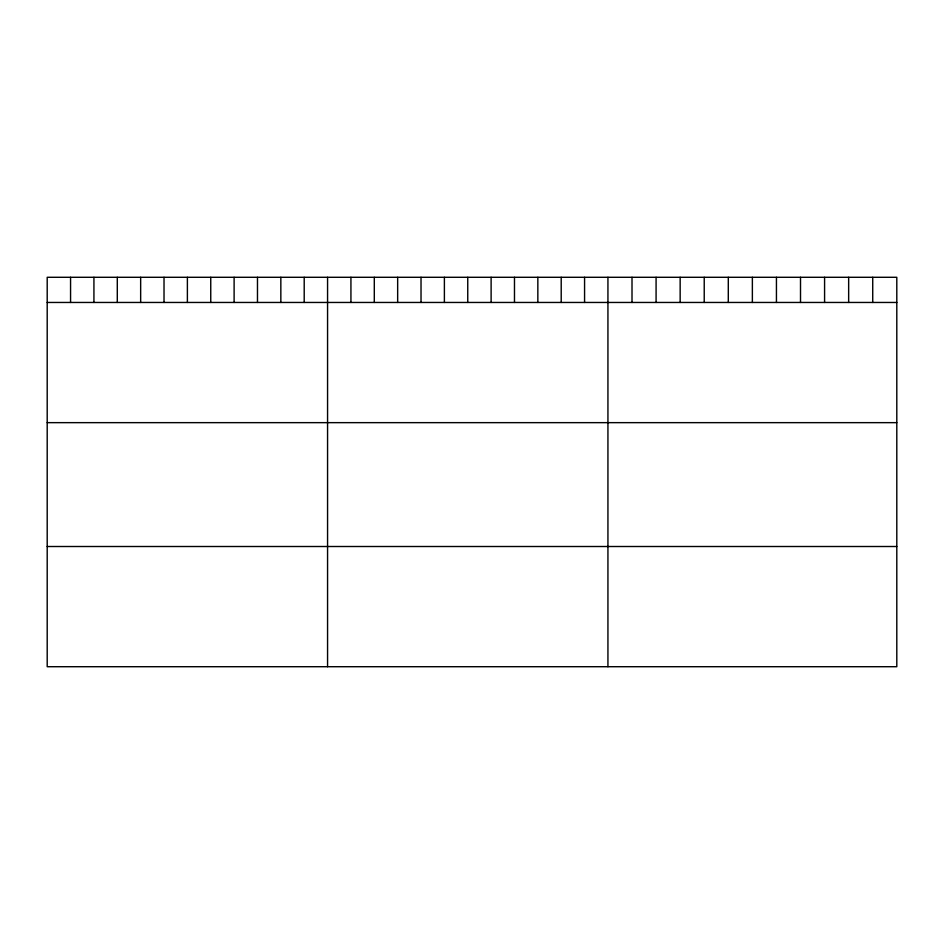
<?xml version="1.0" encoding="UTF-8"?>
<svg xmlns="http://www.w3.org/2000/svg" width="944" height="944" viewBox="0 0 944 944"><rect width="100%" height="100%" fill="white"/><g stroke="black" fill="none" stroke-linecap="round" stroke-linejoin="round"><path stroke-width="1.42" d="M896.8 302.458L896.8 666.712L47.2 666.712L47.2 277.288L896.8 277.288L896.8 302.458L47.2 302.458M47.2 422.652L896.8 422.652M47.2 546.505L896.8 546.505M872.728 277.288L872.728 302.458M848.656 277.288L848.656 302.458M824.584 277.288L824.584 302.458M800.512 277.288L800.512 302.458M776.44 277.288L776.44 302.458M752.368 277.288L752.368 302.458M728.296 277.288L728.296 302.458M704.224 277.288L704.224 302.458M680.152 277.288L680.152 302.458M656.08 277.288L656.08 302.458M632.008 277.288L632.008 302.458M607.936 277.288L607.936 666.712M584.572 277.288L584.572 302.458M561.208 277.288L561.208 302.458M537.844 277.288L537.844 302.458M514.48 277.288L514.48 302.458M491.116 277.288L491.116 302.458M467.752 277.288L467.752 302.458M444.388 277.288L444.388 302.458M421.024 277.288L421.024 302.458M397.66 277.288L397.66 302.458M374.296 277.288L374.296 302.458M350.932 277.288L350.932 302.458M327.568 277.288L327.568 666.712M304.204 277.288L304.204 302.458M280.84 277.288L280.84 302.458M257.476 277.288L257.476 302.458M234.112 277.288L234.112 302.458M210.748 277.288L210.748 302.458M187.384 277.288L187.384 302.458M164.02 277.288L164.02 302.458M140.656 277.288L140.656 302.458M117.292 277.288L117.292 302.458M93.928 277.288L93.928 302.458M70.564 277.288L70.564 302.458"/></g></svg>
